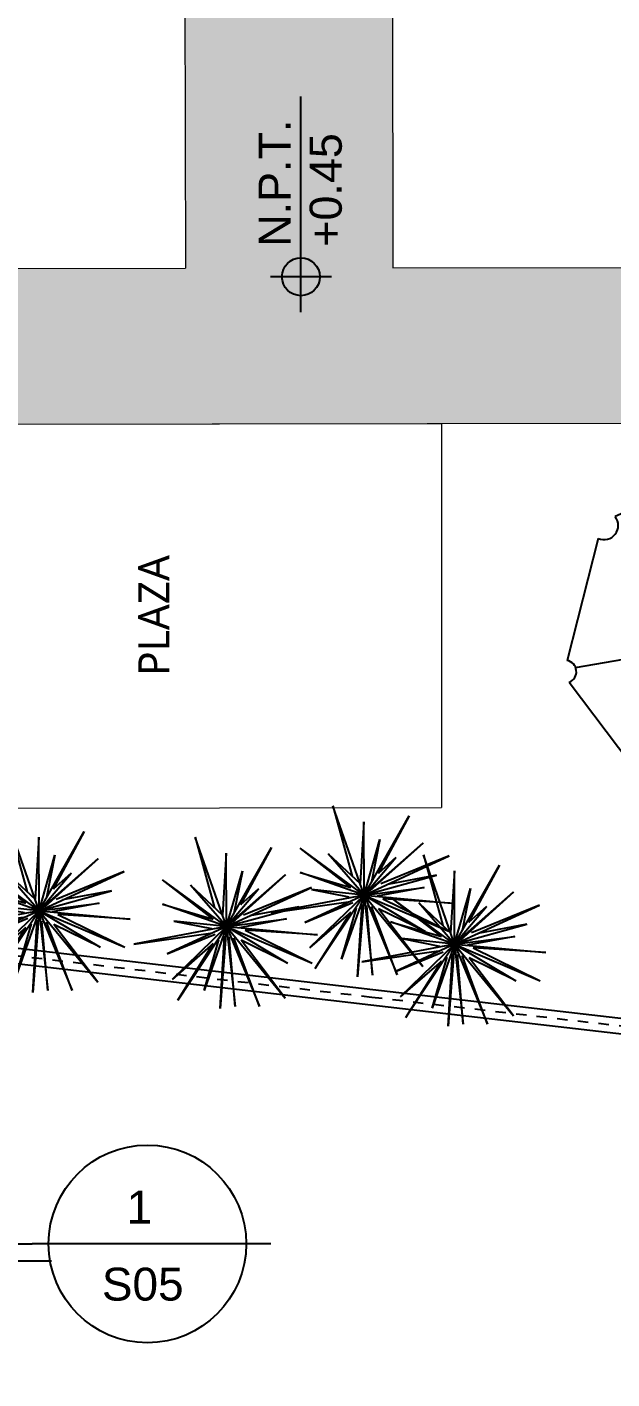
# Model space of a CAD drawing. Header units: feet. Extents: x 1019 to 2236, y -546 to 122.
# Drawn here: x 1082.92 to 1088.56, y -522.69 to -509.66 of the extents above; entities that cross this region are included whole.
import ezdxf
from ezdxf.enums import TextEntityAlignment as Align

# ---------------------------------------------------------------- set-up
doc = ezdxf.new("R2010")
doc.units = ezdxf.units.FT
doc.header["$LTSCALE"] = 0.05
doc.header["$MEASUREMENT"] = 0
doc.linetypes.add('DASHDOT', pattern=[25.4, 12.7, -6.35, 0, -6.35])
for name, color, linetype, lineweight in [('A-GENM', 8, 'Continuous', 9), ('arq-pisos', 251, 'Continuous', 5), ('None', 7, 'Continuous', 5)]:
    doc.layers.add(name, color=color, linetype=linetype, lineweight=lineweight)
for name, color, linetype in [('PISO', 8, 'Continuous'), ('SOLAR', 2, 'DASHDOT'), ('TEXXT', 2, 'Continuous'), ('TXT', 2, 'Continuous')]:
    doc.layers.add(name, color=color, linetype=linetype)
doc.layers.add('PLANTS', color=7, linetype='Continuous', true_color=0x005716)
doc.styles.add('ads', font='trebuc.ttf', dxfattribs={"height": 0.14})
doc.styles.add('DAMIAN', font='arial.ttf', dxfattribs={"height": 0.12})
doc.styles.add('ROMAND', font='arial.ttf')

# ---------------------------------------------------------------- blocks, each defined once
blk = doc.blocks.new('ARBOL4')
at = {"layer": 'PLANTS'}
for p, q in [((0.1899800000000766, 0.4429339999996671), (-0.1577720000000511, 0.4574759999995592)), ((-0.2152249999999469, 0.439233999999459), (-0.4456980000000215, 0.1737880000000303)), ((-0.1720059999998114, 0.4302120000001821), (-2.842170943040401e-14, -2.842170943040401e-14)), ((0.4654390000000319, 0.1266879999993478), (0.2585340000000258, 0.409627999999401)), ((-2.842170943040401e-14, -2.842170943040401e-14), (0.3816190000001995, 0.241315999999614)), ((-0.4742929999997898, 0.08768700000015883), (-0.409358999999796, -0.2639520000002733)), ((0.392021000000085, -0.274733000000225), (0.4821400000000438, 0.05578199999942512)), ((-2.842170943040401e-14, -2.842170943040401e-14), (-0.4366259999997339, -0.1162990000002821)), ((-0.3737299999998243, -0.2515890000004504), (-2.842170943040401e-14, -2.842170943040401e-14)), ((-2.842170943040401e-14, -2.842170943040401e-14), (-0.03092599999993695, -0.456175000000286)), ((0.4102560000000892, -0.2078570000003594), (-2.842170943040401e-14, -2.842170943040401e-14)), ((-2.842170943040401e-14, -2.842170943040401e-14), (0.3113290000000859, -0.3563519999998164)), ((-0.3758429999998327, -0.3099650000004033), (-0.04903399999969338, -0.4845290000003217)), ((0.01192100000022833, -0.4854180000002373), (0.3453370000001712, -0.3416919999999948))]:
    blk.add_line(p, q, dxfattribs=at)
for centre, radius, start, end in [((-0.1890739999999198, 0.4564700000000528), 0.031319, 213.3860779999999, 1.840691), ((0.2283990000000529, 0.4348030000000733), 0.03927, 168.050674, 320.127319), ((-0.473469999999935, 0.1352120000001094), 0.047533, 269.007996, 54.24858100000002), ((0.4743880000000615, 0.09137699999971005), 0.036427, 104.220505, 282.2873540000001), ((-2.842170943040401e-14, -2.842170943040401e-14), 0.01, 0, 180), ((-2.842170943040401e-14, -2.842170943040401e-14), 0.01, 180, 0), ((-0.3836719999999616, -0.2804550000001029), 0.030531, 284.858551, 147.280869), ((0.3713179999999454, -0.3100519999998426), 0.04094, 59.622765, 230.608597), ((-0.01854299999970976, -0.4840420000000734), 0.030495, 357.413361, 180.915833)]:
    blk.add_arc(centre, radius, start, end, dxfattribs=at)
blk = doc.blocks.new('T36')
at = {"color": 86, "linetype": 'Continuous'}
for p, q in [((-0.003432332799093274, -0.009416746714123292), (-0.05411833279913481, 0.4721182532857711)), ((-0.05411833279913481, 0.4721182532857711), (-0.003432332799093274, 0.09195825328606588)), ((-0.003432332799093274, -0.009416746714123292), (0.0979426672010959, 0.4721182532857711)), ((-0.003432332799093274, 0.09195825328606588), (0.0979426672010959, 0.4721182532857711)), ((-0.003432332799093274, -0.009416746714123292), (-0.2936033327991936, 0.3918132532853633)), ((-0.2936033327991936, 0.3918132532853633), (-0.07946333279915052, 0.06661425328547921)), ((-0.003432332799093274, -0.009416746714123292), (0.3071196672008227, 0.3692682532855542)), ((0.3071196672008227, 0.3692682532855542), (0.05262866720113379, 0.08037125328519323)), ((-0.003432332799093274, -0.009416746714123292), (-0.1808393327987687, 0.3453992532859047)), ((-0.1808393327987687, 0.3453992532859047), (-0.08295933279896417, 0.1006982532853726)), ((-0.003432332799093274, -0.009416746714123292), (-0.1048083327991662, 0.2947102532853023)), ((-0.1048083327991662, 0.2947102532853023), (-0.01067333279888771, 0.05937325328523002)), ((-0.003432332799093274, -0.009416746714123292), (0.1232876672011116, 0.3453992532859047)), ((0.1232876672011116, 0.3453992532859047), (0.05262866720113379, 0.08037125328519323)), ((-0.003432332799093274, -0.009416746714123292), (-0.3329043327989893, 0.244022253285948)), ((-0.3329043327989893, 0.244022253285948), (-0.02877533279888667, 0.01592625328521535)), ((-0.003432332799093274, -0.009416746714123292), (0.3767286672009504, 0.244022253285948)), ((0.3767286672009504, 0.244022253285948), (0.04725666720105437, 0.04126925328546349)), ((-0.003432332799093274, -0.009416746714123292), (-0.4596243327991942, 0.1426462532854202)), ((-0.4596243327991942, 0.1426462532854202), (-0.130153332799182, 0.04126925328546349)), ((-0.003432332799093274, -0.009416746714123292), (-0.2315283327989164, 0.1173032532860816)), ((-0.2315283327989164, 0.1173032532860816), (-0.130153332799182, 0.04126925328546349)), ((-0.003432332799093274, -0.009416746714123292), (0.4020736672009662, 0.1173032532860816)), ((0.4020736672009662, 0.1173032532860816), (0.04725666720105437, 0.01592625328521535)), ((-0.003432332799093274, -0.009416746714123292), (-0.3075593327989736, 0.01592625328521535)), ((-0.3075593327989736, 0.01592625328521535), (-0.07946333279915052, 0.01592625328521535)), ((-0.003432332799093274, -0.009416746714123292), (0.4274166672012143, 0.04126925328546349)), ((0.4274166672012143, 0.04126925328546349), (0.04725666720105437, -0.009416746714123292)), ((-0.003432332799093274, -0.009416746714123292), (-0.4342793327991785, -0.2628577467139621)), ((-0.003432332799093274, -0.009416746714123292), (-0.3835923327987985, -0.08544974671440286)), ((-0.3835923327987985, -0.08544974671440286), (-0.0585393327987731, -0.04183474671390286)), ((-0.003432332799093274, -0.009416746714123292), (-0.1808393327987687, -0.3895787467145055)), ((-0.003432332799093274, -0.009416746714123292), (-0.1808393327987687, -0.2375127467139464)), ((-0.1808393327987687, -0.2375127467139464), (-0.0585393327987731, -0.04183474671390286)), ((-0.003432332799093274, -0.009416746714123292), (-0.05411833279913481, -0.3642337467144898)), ((-0.003432332799093274, -0.009416746714123292), (0.1832206672011125, -0.472459746714776)), ((-0.003432332799093274, -0.009416746714123292), (0.4274166672012143, -0.1868267467143596)), ((-0.003432332799093274, -0.009416746714123292), (0.02191266720092244, -0.2882027467139778)), ((-0.003432332799093274, -0.009416746714123292), (0.3513836672009347, -0.06010674671415472)), ((-0.003432332799093274, -0.009416746714123292), (0.1993206672009364, -0.2882027467139778)), ((-0.003432332799093274, -0.009416746714123292), (0.326038667200919, -0.2375127467139464)), ((0.1993206672009364, -0.2882027467139778), (0.04725666720105437, -0.06010674671415472)), ((0.3513836672009347, -0.06010674671415472), (0.07259966720084776, -0.03476174671413901)), ((0.4274166672012143, -0.1868267467143596), (0.0979426672010959, -0.06010674671415472)), ((0.0979426672010959, -0.06010674671415472), (0.326038667200919, -0.2375127467139464)), ((-0.4342793327991785, -0.2628577467139621), (-0.08867933279907447, -0.09005774671459221)), ((-0.02877533279888667, -0.08544974671440286), (-0.1808393327987687, -0.3895787467145055)), ((-0.05411833279913481, -0.3642337467144898), (-0.02877533279888667, -0.08544974671440286)), ((0.02191266720092244, -0.2882027467139778), (0.02191266720092244, -0.08544974671440286)), ((0.1832206672011125, -0.472459746714776), (0.04725666720105437, -0.08544974671440286))]:
    blk.add_line(p, q, dxfattribs=at)
blk = doc.blocks.new('Arbol222')
at = {"layer": 'PLANTS', "lineweight": 15, "xscale": 1.5, "yscale": 1.5, "zscale": 1.5}
blk.add_blockref('T36', (0.005148499198639911, 0.01412512007118494), dxfattribs=at)
blk = doc.blocks.new('A$C7FF54E45')
at = {"layer": 'SOLAR', "linetype": 'Continuous', "ltscale": 0.15}
blk.add_lwpolyline([(66.12439063489487, 33.19073778585782), (34.85326115934302, 30.69303219857058), (7.64207501328726, 28.4957053047721), (3.319787832314888, 28.11882106983016), (3.337749360746864, 28.27095638539677), (7.629523272532112, 28.64517999885947), (34.84118782851991, 30.8425455246751), (66.26041392086577, 33.35208002717455), (68.07844138191501, 13.24573084471501), (60.53048330554344, 11.74891307491532), (47.10206688813489, 9.085955476254487), (34.37258560389824, 6.546204599224227), (24.07346573315488, 4.556692042189896), (22.00701846450744, 4.130631699119592), (9.48062037922141, 1.695746566919575), (-0.01846821274951078, -0.1564250363915347), (-1.382724974519078e-07, 7.571654450089227e-07)], dxfattribs=at)
at = {"layer": 'SOLAR', "ltscale": 0.03}
blk.add_lwpolyline([(3.342090906178328, 28.19605037381348), (7.635799142909406, 28.57044265181576), (34.84722449393146, 30.76778886162284), (66.11763627584796, 33.26543715339218), (67.91689886889199, 13.36661673304383), (60.5013053518505, 11.89604786692011), (47.07280333487989, 9.233073293211948), (34.34368576593803, 6.693394983650723), (24.0440946311177, 4.70379139109), (21.97756189070714, 4.277713425441434), (9.45199902991493, 1.842990644436725), (-1.382724974519078e-07, 7.571654450089227e-07), (3.327512875918927, 28.18425269225123)], dxfattribs=at)
blk = doc.blocks.new('A$C04841795')
at = {"ltscale": 45}
h = blk.add_hatch(color=256, dxfattribs=at)
h.dxf.hatch_style = 1
h.paths.add_polyline_path([(0.1787583867221656, 0.2493702602978374), (0.1787583867221656, 0.1537738697206805), (0.2743547772993224, 0.1537738697206805, 0.414213562373095)])
h.paths.add_polyline_path([(0.1787583867221656, 0.1537738697206805), (0.08316199614500874, 0.1537738697206805, 0.414213562373095), (0.1787583867221656, 0.05817747914352367)])
at = {"layer": 'TXT', "ltscale": 45}
for p, q in [((0.1787583867221656, 2.77332219411619e-07), (0.1787583867221656, 0.3075474621091416)), ((0, 0.1537738697206805), (1.087301864433812, 0.1537738697206805))]:
    blk.add_line(p, q, dxfattribs=at)
blk.add_circle((0.1787583867221656, 0.1537738697206805), 0.09559639057715685, dxfattribs=at)

msp = doc.modelspace()

# ---------------------------------------------------------------- hatches: boundary and pattern name
at = {"layer": 'arq-pisos'}
h = msp.add_hatch(dxfattribs=at)
h.set_pattern_fill('AR-HBONE', color=256, scale=0.06, angle=90)
h.set_pattern_definition([(135, (856.056444660233, -198.7970369940207), (-0.3394112549695428, 4.742829794065559e-17), [0.72, -0.24]), (225, (855.8867390327329, -198.6273313665207), (-0.3394112549695428, 4.742829794065559e-17), [0.72, -0.24])])
edge = h.paths.add_edge_path()
edge.add_line((1079.730905651275, -513.4924376147842), (1086.907555329312, -513.4832088196675))
edge.add_line((1086.907555329312, -513.4832088196675), (1086.907553472669, -513.4817650260635))
edge.add_line((1086.907553472669, -513.4817650260636), (1095.403642876008, -513.4708395006566))
edge.add_line((1095.403642876008, -513.4708395006564), (1095.59078104905, -514.6147603876553))
edge.add_arc((1096.577662351793, -514.4533128906266), 1.000000000000257, 189.2909241103366, 252.0570126603692)
edge.add_line((1096.269591867249, -515.4046764260609), (1115.307645199016, -521.5695777452976))
edge.add_line((1115.307645199016, -521.5695777452976), (1115.615715683558, -520.61821420987))
edge.add_line((1115.615715683558, -520.6182142098701), (1097.15416385445, -514.6399955735861))
edge.add_line((1097.15416385445, -514.6399955735862), (1102.237326849413, -498.9424972389248))
edge.add_line((1102.237326849413, -498.9424972389248), (1106.806421440341, -500.4220611828057))
edge.add_line((1106.806421440341, -500.4220611828057), (1108.336575379673, -495.6619410333425))
edge.add_line((1108.336575379673, -495.6619410333426), (1107.968778069728, -495.542840929893))
edge.add_line((1107.968778069728, -495.5428409298929), (1107.482353693264, -495.5407848751037))
edge.add_line((1107.482353693264, -495.5407848751038), (1106.2494238637, -499.3482397935317))
edge.add_line((1106.2494238637, -499.3482397935315), (1101.552922467531, -497.8274189854103))
edge.add_line((1101.552922467531, -497.8274189854103), (1097.197880621865, -511.2763802301016))
edge.add_arc((1096.246517086432, -510.9683097455585), 0.9999999999998797, 270.07367932703687, 342.05701266037966, ccw=False)
edge.add_line((1096.247803032925, -511.9683089187288), (1086.442209258073, -511.9809183980824))
edge.add_line((1086.442209258073, -511.9809183980824), (1086.442209258074, -508.8114999156036))
edge.add_line((1086.442209258074, -508.8114999156037), (1084.438136138523, -508.8140770485346))
edge.add_line((1084.438136138523, -508.8140770485345), (1084.442213694378, -511.984934083482))
edge.add_line((1084.442213694378, -511.984934083482), (1079.728974874892, -511.9909950614247))
edge.add_line((1079.728974874893, -511.9909950614247), (1070.167837350125, -505.8130908328842))
edge.add_line((1070.167837350125, -505.8130908328842), (1069.93647251719, -507.7996633369936))
edge.add_line((1069.93647251719, -507.7996633369936), (1078.498197009983, -513.3317994254662))
edge.add_arc((1079.040908580941, -512.4918802920093), 0.9999999999996037, 237.1315812994204, 270.0736793270483)
edge.add_line((1079.042194527434, -513.4918794651794), (1079.730905651275, -513.4924376147842))

# ---------------------------------------------------------------- linework, layer by layer
at = {"layer": 'A-GENM'}
for p, q in [((1084.438115453851, -508.7979918895016), (1084.442213694378, -511.9849340834821)), ((1086.438115349713, -508.7973450558441), (1086.442209258073, -511.9809183980824)), ((1079.728974874893, -511.9909950614247), (1084.442213694378, -511.9849340834821)), ((1086.442209258073, -511.9809183980824), (1095.406554402574, -511.9693907203493)), ((1079.042194527434, -513.4918794651794), (1095.403642876008, -513.4708395006564)), ((1079.730905651275, -513.4924376147842), (1086.911116688518, -513.4832042399464)), ((1079.732102294093, -517.1924391352361), (1086.912313331336, -517.1832057603982))]:
    msp.add_line(p, q, dxfattribs=at)
at = {"layer": 'A-GENM', "extrusion": (-2.204073600548922e-16, 5.102042231731259e-16, -1)}
msp.add_line((1086.911116688518, -513.4832042399464), (1086.912313331336, -517.1832057603982), dxfattribs=at)
at = {"layer": 'TEXXT', "color": 4}
for p in [(1059.79332980316, -521.3861225803213), (1085.267930830445, -521.3861225803213)]:
    msp.add_line(p, (1082.966652172428, -521.3861225803213), dxfattribs=at)
at = {"layer": 'TEXXT', "color": 3}
msp.add_line((1059.79332980316, -521.5497241692893), (1083.152195363501, -521.5497241692893), dxfattribs=at)
at = {"layer": 'TEXXT', "color": 4}
msp.add_circle((1084.076333064313, -521.3861225803213), 0.9525319917320901, dxfattribs=at)

# ---------------------------------------------------------------- block references
at = {"ltscale": 45, "xscale": 1.911000000000001, "yscale": 1.911000000000001, "zscale": 1.911000000000001, "rotation": 90}
msp.add_blockref('A$C04841795', (1085.850282755436, -512.4098483135361), dxfattribs=at)
msp.add_blockref('A$C04841795', (1085.850282755436, -512.4098483135361), dxfattribs=at)
at = {"layer": 'None', "lineweight": 15}
for name, p, xscale, yscale, zscale, rotation in [('ARBOL4', (1089.797275968617, -515.5582942384816), 3.487943930335754, 3.487943930335754, 3.487943930335754, 78.01961421517058), ('Arbol222', (1086.164848216055, -518.0251658284673), 1.215642893999433, 1.215642893999433, 1.215642893999433, 258.7903459937173), ('Arbol222', (1083.032381171538, -518.175879408308), 1.215642893999433, 1.215642893999433, 1.215642893999433, 258.7903459937173), ('Arbol222', (1084.838548004934, -518.3289643296696), 1.215642893999433, 1.215642893999433, 1.215642893999433, 258.7903459937173), ('Arbol222', (1087.037357021713, -518.498069353394), 1.215642893999433, 1.215642893999433, 1.215642893999433, 258.7903459937173)]:
    msp.add_blockref(name, p, dxfattribs=dict(at, xscale=xscale, yscale=yscale, zscale=zscale, rotation=rotation))
at = {"layer": 'PISO', "rotation": 168.7903459937089}
msp.add_blockref('A$C7FF54E45', (1126.403486615185, -495.6044171849925), dxfattribs=at)

# ---------------------------------------------------------------- texts
at = {"layer": 'TEXXT', "style": 'DAMIAN'}
for s, p in [('1', (1083.998621620584, -521.1895962506203)), ('S05', (1084.031411226344, -521.9320917036531))]:
    msp.add_text(s, height=0.31701272484375, dxfattribs=at).set_placement(p, align=Align.CENTER)
at = {"layer": 'TXT', "ltscale": 45, "style": 'ROMAND'}
for s, p in [('N.P.T.', (1085.45861531873, -511.7795371069774)), ('N.P.T.', (1085.45861531873, -511.7795371069774)), ('+0.45', (1085.950210660016, -511.7795371069774))]:
    msp.add_text(s, height=0.3095819999999997, rotation=90, dxfattribs=at).set_placement(p)
at = {"layer": 'TXT', "insert": (1083.988287672984, -515.3316463720885), "char_height": 0.3, "width": 2.687999999999999, "attachment_point": 2, "rotation": 90.01853041959244, "style": 'ads'}
msp.add_mtext('PLAZA', dxfattribs=at)

doc.saveas('drawing.dxf')
